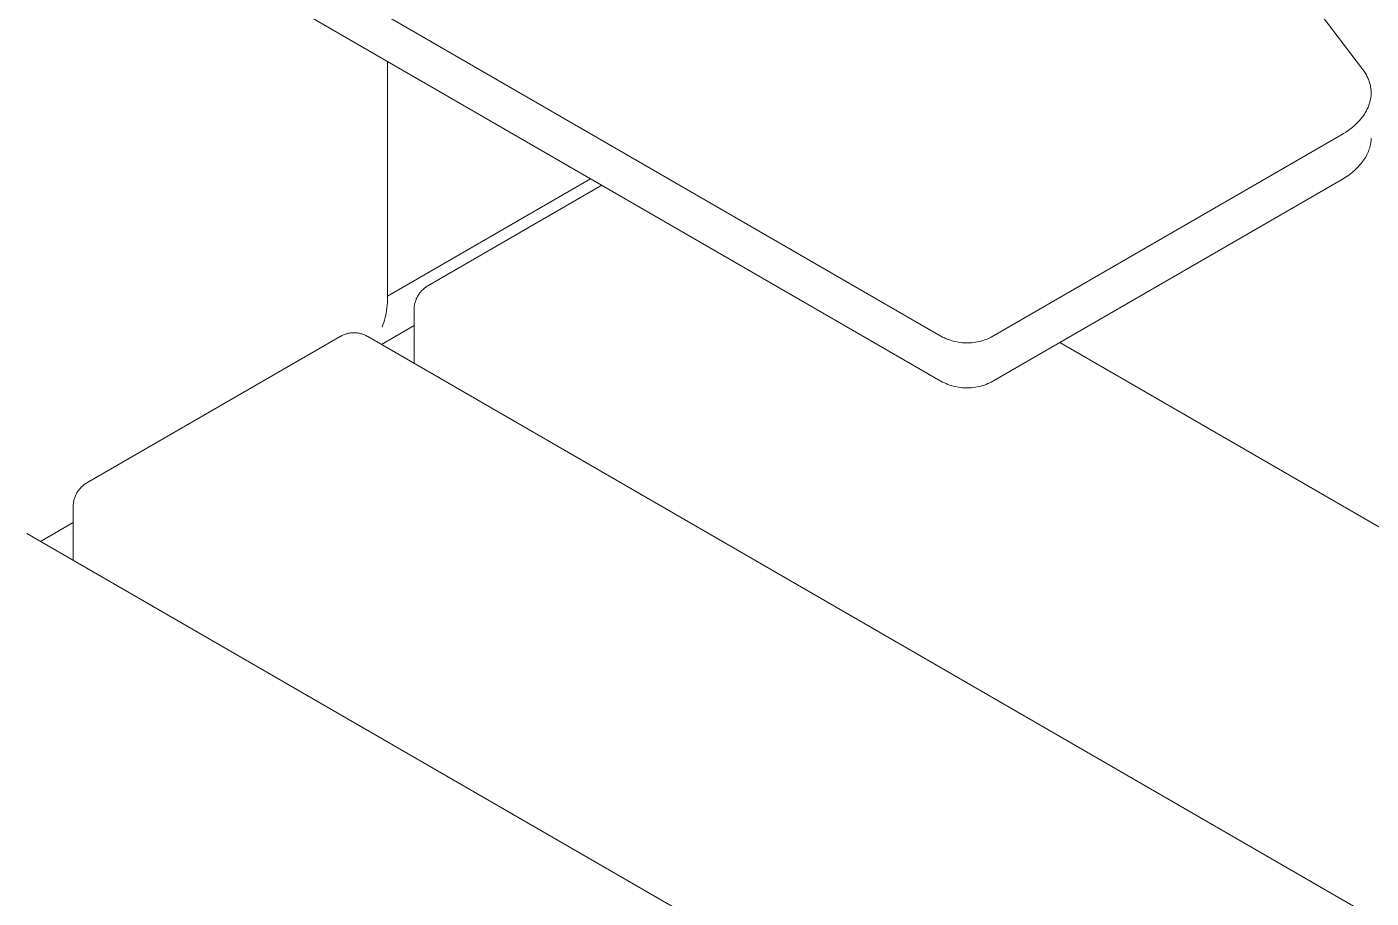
# Model space of a CAD drawing. Header units: millimetres. Extents: x -219 to 4970, y -9 to 3393.
# Drawn here: x 3458.1 to 3584.6, y 2006.9 to 2088.9 of the extents above; entities that cross this region are included whole.
import ezdxf

# ---------------------------------------------------------------- set-up
doc = ezdxf.new("R2010")
doc.units = ezdxf.units.MM
doc.layers.add('ZANO_R', color=7, linetype='Continuous', lineweight=0)

msp = doc.modelspace()

# ---------------------------------------------------------------- linework, layer by layer
at = {"layer": 'ZANO_R'}
for p, q in [((3495.69, 2201.06), (3583.82, 2084.92)), ((3397.58, 2144.41), (3544.3, 2059.7)), ((3544.3, 2055.46), (3397.58, 2140.17)), ((3492.02, 2085.65), (3492.02, 2063.41)), ((3583.82, 2084.92), (3583.89, 2084.83)), ((3583.89, 2084.83), (3583.95, 2084.74)), ((3583.95, 2084.74), (3584.02, 2084.65)), ((3584.02, 2084.65), (3584.08, 2084.55)), ((3584.08, 2084.55), (3584.13, 2084.46)), ((3584.13, 2084.46), (3584.19, 2084.36)), ((3584.19, 2084.36), (3584.24, 2084.26)), ((3584.24, 2084.26), (3584.29, 2084.16)), ((3584.29, 2084.16), (3584.34, 2084.06)), ((3584.34, 2084.06), (3584.38, 2083.96)), ((3584.38, 2083.96), (3584.42, 2083.86)), ((3584.42, 2083.86), (3584.45, 2083.76)), ((3584.45, 2083.76), (3584.49, 2083.66)), ((3584.49, 2083.66), (3584.52, 2083.55)), ((3584.52, 2083.55), (3584.55, 2083.45)), ((3584.55, 2083.45), (3584.57, 2083.34)), ((3584.57, 2083.34), (3584.59, 2083.24)), ((3584.59, 2083.24), (3584.61, 2083.13)), ((3584.61, 2083.13), (3584.62, 2083.03)), ((3584.53, 2081.84), (3584.5, 2081.74)), ((3584.56, 2081.95), (3584.53, 2081.84)), ((3584.58, 2082.06), (3584.56, 2081.95)), ((3584.6, 2082.17), (3584.58, 2082.06)), ((3584.62, 2082.27), (3584.6, 2082.17)), ((3584.62, 2083.03), (3584.63, 2082.92)), ((3584.63, 2082.38), (3584.62, 2082.27)), ((3584.63, 2082.92), (3584.64, 2082.81)), ((3584.64, 2082.6), (3584.63, 2082.49)), ((3584.63, 2082.49), (3584.63, 2082.38)), ((3584.64, 2082.81), (3584.64, 2082.7)), ((3584.64, 2082.7), (3584.64, 2082.6)), ((3583.95, 2080.59), (3583.88, 2080.49)), ((3584.02, 2080.69), (3583.95, 2080.59)), ((3584.08, 2080.79), (3584.02, 2080.69)), ((3584.14, 2080.9), (3584.08, 2080.79)), ((3584.2, 2081), (3584.14, 2080.9)), ((3584.25, 2081.1), (3584.2, 2081)), ((3584.3, 2081.21), (3584.25, 2081.1)), ((3584.35, 2081.31), (3584.3, 2081.21)), ((3584.39, 2081.42), (3584.35, 2081.31)), ((3584.43, 2081.52), (3584.39, 2081.42)), ((3584.47, 2081.63), (3584.43, 2081.52)), ((3584.5, 2081.74), (3584.47, 2081.63)), ((3582.71, 2079.31), (3582.6, 2079.23)), ((3582.81, 2079.39), (3582.71, 2079.31)), ((3582.91, 2079.48), (3582.81, 2079.39)), ((3583.02, 2079.56), (3582.91, 2079.48)), ((3583.11, 2079.65), (3583.02, 2079.56)), ((3583.21, 2079.74), (3583.11, 2079.65)), ((3583.3, 2079.83), (3583.21, 2079.74)), ((3583.39, 2079.92), (3583.3, 2079.83)), ((3583.48, 2080.01), (3583.39, 2079.92)), ((3583.57, 2080.11), (3583.48, 2080.01)), ((3583.65, 2080.2), (3583.57, 2080.11)), ((3583.73, 2080.3), (3583.65, 2080.2)), ((3583.81, 2080.4), (3583.73, 2080.3)), ((3583.88, 2080.49), (3583.81, 2080.4)), ((3548.88, 2059.7), (3581.79, 2078.7)), ((3582.03, 2078.84), (3581.79, 2078.7)), ((3582.26, 2078.99), (3582.03, 2078.84)), ((3582.49, 2079.15), (3582.26, 2078.99)), ((3582.6, 2079.23), (3582.49, 2079.15)), ((3584.61, 2078.01), (3584.62, 2078.08)), ((3584.62, 2078.08), (3584.63, 2078.15)), ((3584.63, 2078.22), (3584.64, 2078.29)), ((3584.63, 2078.15), (3584.63, 2078.22)), ((3584.64, 2078.36), (3584.64, 2078.43)), ((3584.64, 2078.29), (3584.64, 2078.36)), ((3584.17, 2076.7), (3584.2, 2076.77)), ((3584.2, 2076.77), (3584.24, 2076.84)), ((3584.24, 2076.84), (3584.27, 2076.9)), ((3584.27, 2076.9), (3584.3, 2076.97)), ((3584.3, 2076.97), (3584.34, 2077.04)), ((3584.34, 2077.04), (3584.36, 2077.11)), ((3584.36, 2077.11), (3584.39, 2077.18)), ((3584.39, 2077.18), (3584.42, 2077.25)), ((3584.42, 2077.25), (3584.44, 2077.32)), ((3584.44, 2077.32), (3584.47, 2077.38)), ((3584.47, 2077.38), (3584.49, 2077.45)), ((3584.49, 2077.45), (3584.51, 2077.52)), ((3584.51, 2077.52), (3584.53, 2077.59)), ((3584.53, 2077.59), (3584.55, 2077.66)), ((3584.55, 2077.66), (3584.56, 2077.73)), ((3584.56, 2077.73), (3584.58, 2077.8)), ((3584.58, 2077.8), (3584.59, 2077.87)), ((3584.59, 2077.87), (3584.6, 2077.94)), ((3584.6, 2077.94), (3584.61, 2078.01)), ((3583.09, 2075.39), (3583.21, 2075.51)), ((3583.21, 2075.51), (3583.33, 2075.62)), ((3583.33, 2075.62), (3583.45, 2075.74)), ((3583.45, 2075.74), (3583.56, 2075.87)), ((3583.56, 2075.87), (3583.67, 2075.99)), ((3583.67, 2075.99), (3583.77, 2076.12)), ((3583.77, 2076.12), (3583.87, 2076.24)), ((3583.87, 2076.24), (3583.96, 2076.37)), ((3583.96, 2076.37), (3584.05, 2076.5)), ((3584.05, 2076.5), (3584.09, 2076.57)), ((3584.09, 2076.57), (3584.13, 2076.64)), ((3584.13, 2076.64), (3584.17, 2076.7)), ((3511.15, 2074.6), (3492.02, 2063.56)), ((3581.79, 2074.46), (3548.88, 2055.46)), ((3581.79, 2074.46), (3581.95, 2074.56)), ((3581.95, 2074.56), (3582.1, 2074.65)), ((3582.1, 2074.65), (3582.25, 2074.75)), ((3582.25, 2074.75), (3582.4, 2074.85)), ((3582.4, 2074.85), (3582.54, 2074.95)), ((3582.54, 2074.95), (3582.69, 2075.06)), ((3582.69, 2075.06), (3582.82, 2075.17)), ((3582.82, 2075.17), (3582.96, 2075.28)), ((3582.96, 2075.28), (3583.09, 2075.39)), ((3495.84, 2064.52), (3512.22, 2073.98)), ((3495.28, 2064.09), (3495.35, 2064.16)), ((3495.35, 2064.16), (3495.41, 2064.21)), ((3495.41, 2064.21), (3495.48, 2064.27)), ((3495.48, 2064.27), (3495.55, 2064.33)), ((3495.55, 2064.33), (3495.62, 2064.38)), ((3495.62, 2064.38), (3495.69, 2064.43)), ((3495.69, 2064.43), (3495.76, 2064.48)), ((3495.76, 2064.48), (3495.84, 2064.52)), ((3492.02, 2062.94), (3492, 2062.7)), ((3492.02, 2063.41), (3492.02, 2063.17)), ((3492.02, 2063.17), (3492.02, 2062.94)), ((3494.59, 2062.8), (3494.61, 2062.88)), ((3494.61, 2062.88), (3494.63, 2062.97)), ((3494.63, 2062.97), (3494.66, 2063.05)), ((3494.66, 2063.05), (3494.69, 2063.14)), ((3494.69, 2063.14), (3494.72, 2063.22)), ((3494.72, 2063.22), (3494.75, 2063.3)), ((3494.75, 2063.3), (3494.79, 2063.38)), ((3494.79, 2063.38), (3494.82, 2063.46)), ((3494.82, 2063.46), (3494.87, 2063.53)), ((3494.87, 2063.53), (3494.91, 2063.61)), ((3494.91, 2063.61), (3494.96, 2063.68)), ((3494.96, 2063.68), (3495.01, 2063.76)), ((3495.01, 2063.76), (3495.06, 2063.83)), ((3495.06, 2063.83), (3495.11, 2063.9)), ((3495.11, 2063.9), (3495.17, 2063.97)), ((3495.17, 2063.97), (3495.22, 2064.03)), ((3495.22, 2064.03), (3495.28, 2064.09)), ((3491.87, 2061.76), (3491.81, 2061.53)), ((3491.91, 2061.99), (3491.87, 2061.76)), ((3491.95, 2062.23), (3491.91, 2061.99)), ((3491.98, 2062.46), (3491.95, 2062.23)), ((3492, 2062.7), (3491.98, 2062.46)), ((3494.54, 2062.36), (3494.55, 2062.45)), ((3494.54, 2062.28), (3494.54, 2062.36)), ((3494.54, 2057.24), (3494.54, 2062.28)), ((3494.55, 2062.54), (3494.56, 2062.63)), ((3494.55, 2062.45), (3494.55, 2062.54)), ((3494.56, 2062.63), (3494.58, 2062.71)), ((3494.58, 2062.71), (3494.59, 2062.8)), ((3494.54, 2060.78), (3491.47, 2059.01)), ((3491.61, 2060.85), (3491.52, 2060.62)), ((3491.68, 2061.07), (3491.61, 2060.85)), ((3491.75, 2061.3), (3491.68, 2061.07)), ((3491.81, 2061.53), (3491.75, 2061.3)), ((3463.74, 2045.99), (3487.58, 2059.76)), ((3487.58, 2059.76), (3487.66, 2059.8)), ((3487.66, 2059.8), (3487.74, 2059.84)), ((3487.74, 2059.84), (3487.82, 2059.88)), ((3487.82, 2059.88), (3487.9, 2059.91)), ((3487.9, 2059.91), (3487.98, 2059.94)), ((3487.98, 2059.94), (3488.06, 2059.97)), ((3488.06, 2059.97), (3488.15, 2060)), ((3488.15, 2060), (3488.23, 2060.02)), ((3488.23, 2060.02), (3488.32, 2060.04)), ((3488.32, 2060.04), (3488.4, 2060.06)), ((3488.4, 2060.06), (3488.49, 2060.07)), ((3488.49, 2060.07), (3488.58, 2060.09)), ((3488.58, 2060.09), (3488.66, 2060.1)), ((3488.66, 2060.1), (3488.75, 2060.1)), ((3488.75, 2060.1), (3488.84, 2060.1)), ((3488.84, 2060.1), (3488.92, 2060.1)), ((3488.92, 2060.1), (3489.01, 2060.1)), ((3489.01, 2060.1), (3489.1, 2060.1)), ((3489.1, 2060.1), (3489.19, 2060.09)), ((3489.19, 2060.09), (3489.27, 2060.07)), ((3489.27, 2060.07), (3489.36, 2060.06)), ((3489.36, 2060.06), (3489.45, 2060.04)), ((3489.45, 2060.04), (3489.53, 2060.02)), ((3489.53, 2060.02), (3489.62, 2060)), ((3489.62, 2060), (3489.7, 2059.97)), ((3489.7, 2059.97), (3489.78, 2059.94)), ((3489.78, 2059.94), (3489.86, 2059.91)), ((3489.86, 2059.91), (3489.94, 2059.88)), ((3489.94, 2059.88), (3490.02, 2059.84)), ((3490.02, 2059.84), (3490.1, 2059.8)), ((3490.1, 2059.8), (3490.18, 2059.76)), ((3490.18, 2059.76), (4631.78, 1400.65)), ((3544.46, 2059.62), (3544.3, 2059.7)), ((3544.62, 2059.55), (3544.46, 2059.62)), ((3544.78, 2059.49), (3544.62, 2059.55)), ((3544.95, 2059.43), (3544.78, 2059.49)), ((3545.12, 2059.37), (3544.95, 2059.43)), ((3545.29, 2059.32), (3545.12, 2059.37)), ((3545.46, 2059.28), (3545.29, 2059.32)), ((3545.63, 2059.24), (3545.46, 2059.28)), ((3545.8, 2059.21), (3545.63, 2059.24)), ((3545.98, 2059.19), (3545.8, 2059.21)), ((3546.15, 2059.17), (3545.98, 2059.19)), ((3546.33, 2059.16), (3546.15, 2059.17)), ((3546.5, 2059.15), (3546.33, 2059.16)), ((3546.68, 2059.15), (3546.5, 2059.15)), ((3546.86, 2059.16), (3546.68, 2059.15)), ((3547.03, 2059.17), (3546.86, 2059.16)), ((3547.21, 2059.19), (3547.03, 2059.17)), ((3547.38, 2059.21), (3547.21, 2059.19)), ((3547.56, 2059.24), (3547.38, 2059.21)), ((3547.73, 2059.28), (3547.56, 2059.24)), ((3547.9, 2059.32), (3547.73, 2059.28)), ((3548.07, 2059.37), (3547.9, 2059.32)), ((3548.24, 2059.43), (3548.07, 2059.37)), ((3548.4, 2059.49), (3548.24, 2059.43)), ((3548.56, 2059.55), (3548.4, 2059.49)), ((3548.73, 2059.62), (3548.56, 2059.55)), ((3548.88, 2059.7), (3548.73, 2059.62)), ((3555.34, 2059.19), (4663.87, 1419.18)), ((3544.3, 2055.46), (3544.46, 2055.39)), ((3544.46, 2055.39), (3544.62, 2055.32)), ((3544.62, 2055.32), (3544.78, 2055.25)), ((3548.4, 2055.25), (3548.56, 2055.32)), ((3548.56, 2055.32), (3548.73, 2055.39)), ((3548.73, 2055.39), (3548.88, 2055.46)), ((3544.78, 2055.25), (3544.95, 2055.19)), ((3544.95, 2055.19), (3545.12, 2055.14)), ((3545.12, 2055.14), (3545.29, 2055.09)), ((3545.29, 2055.09), (3545.46, 2055.05)), ((3545.46, 2055.05), (3545.63, 2055.01)), ((3545.63, 2055.01), (3545.8, 2054.98)), ((3545.8, 2054.98), (3545.98, 2054.95)), ((3545.98, 2054.95), (3546.15, 2054.94)), ((3546.15, 2054.94), (3546.33, 2054.92)), ((3546.33, 2054.92), (3546.5, 2054.92)), ((3546.5, 2054.92), (3546.68, 2054.92)), ((3546.68, 2054.92), (3546.86, 2054.92)), ((3546.86, 2054.92), (3547.03, 2054.94)), ((3547.03, 2054.94), (3547.21, 2054.95)), ((3547.21, 2054.95), (3547.38, 2054.98)), ((3547.38, 2054.98), (3547.56, 2055.01)), ((3547.56, 2055.01), (3547.73, 2055.05)), ((3547.73, 2055.05), (3547.9, 2055.09)), ((3547.9, 2055.09), (3548.07, 2055.14)), ((3548.07, 2055.14), (3548.24, 2055.19)), ((3548.24, 2055.19), (3548.4, 2055.25)), ((3462.82, 2045.08), (3462.86, 2045.16)), ((3462.86, 2045.16), (3462.91, 2045.23)), ((3462.91, 2045.23), (3462.96, 2045.3)), ((3462.96, 2045.3), (3463.02, 2045.37)), ((3463.02, 2045.37), (3463.07, 2045.44)), ((3463.07, 2045.44), (3463.13, 2045.5)), ((3463.13, 2045.5), (3463.19, 2045.57)), ((3463.19, 2045.57), (3463.25, 2045.63)), ((3463.25, 2045.63), (3463.32, 2045.69)), ((3463.32, 2045.69), (3463.38, 2045.74)), ((3463.38, 2045.74), (3463.45, 2045.8)), ((3463.45, 2045.8), (3463.52, 2045.85)), ((3463.52, 2045.85), (3463.6, 2045.9)), ((3463.6, 2045.9), (3463.67, 2045.95)), ((3463.67, 2045.95), (3463.74, 2045.99)), ((3462.45, 2043.92), (3462.46, 2044.01)), ((3462.45, 2043.83), (3462.45, 2043.92)), ((3462.46, 2044.01), (3462.47, 2044.1)), ((3462.47, 2044.1), (3462.48, 2044.18)), ((3462.48, 2044.18), (3462.5, 2044.27)), ((3462.5, 2044.27), (3462.52, 2044.35)), ((3462.52, 2044.35), (3462.54, 2044.44)), ((3462.54, 2044.44), (3462.57, 2044.52)), ((3462.57, 2044.52), (3462.59, 2044.61)), ((3462.59, 2044.61), (3462.62, 2044.69)), ((3462.62, 2044.69), (3462.66, 2044.77)), ((3462.66, 2044.77), (3462.69, 2044.85)), ((3462.69, 2044.85), (3462.73, 2044.93)), ((3462.73, 2044.93), (3462.77, 2045.01)), ((3462.77, 2045.01), (3462.82, 2045.08)), ((3462.45, 2043.75), (3462.45, 2043.83)), ((3462.45, 2038.71), (3462.45, 2043.75)), ((3462.45, 2042.25), (3459.38, 2040.48)), ((3458.08, 2041.23), (4599.69, 1382.12))]:
    msp.add_line(p, q, dxfattribs=at)

doc.saveas('drawing.dxf')
